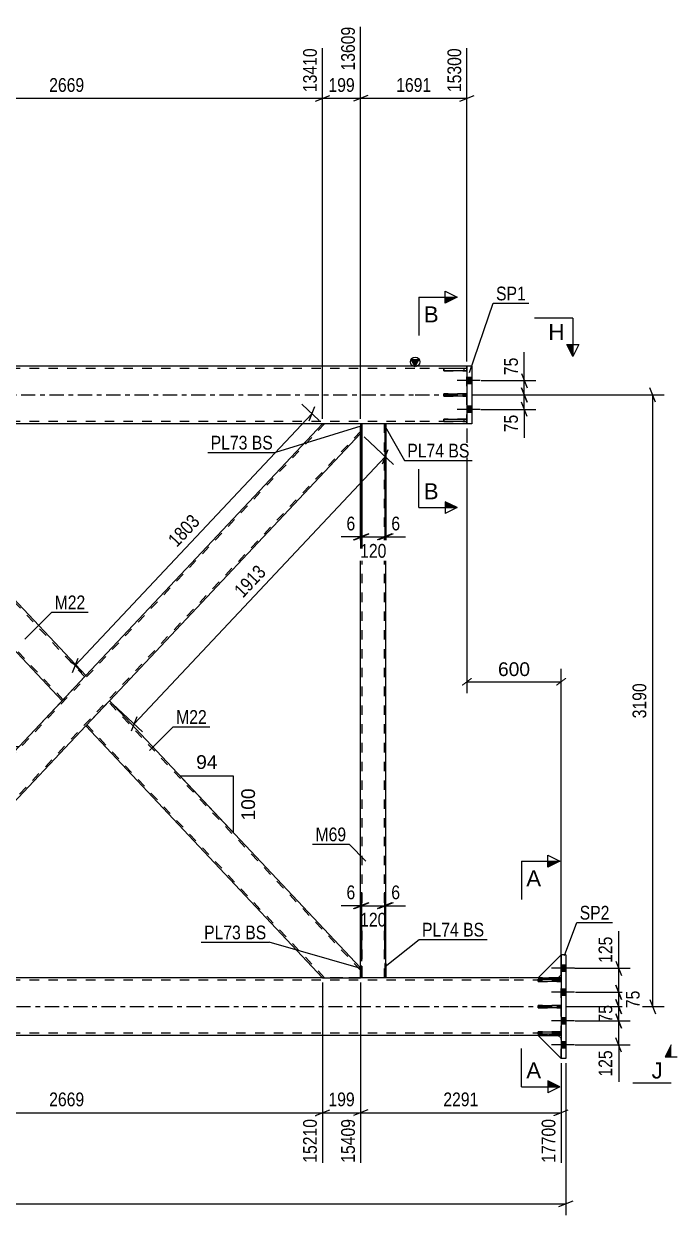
# Model space of a CAD drawing. Header units: millimetres. Extents: x -141 to 1048, y -561 to 280.
# Drawn here: x 474.1 to 609, y -171.1 to 77.4 of the extents above; entities that cross this region are included whole.
import ezdxf

# ---------------------------------------------------------------- set-up
doc = ezdxf.new("R2010")
doc.units = ezdxf.units.MM
doc.linetypes.add('DXK_LINE_DOT2', pattern=[3.9198, 1.9599, -1.9599])
doc.linetypes.add('DXK_LINE_DOT3', pattern=[5.9187, 2.979, -0.9799, 0.9799, -0.9799])
doc.styles.add('Arial', font='ARIAL.TTF', dxfattribs={"height": 0.2})
doc.styles.add('Arial Narrow', font='ARIALN.TTF', dxfattribs={"height": 0.2})

# ---------------------------------------------------------------- blocks, each defined once
blk = doc.blocks.new('Part-389626618-6436 - 6323')
at = {"color": 2, "linetype": 'Continuous'}
for p, q in [((567.54, 6), (566.54, 6)), ((566.54, 6), (566.54, -6)), ((567.54, 6), (567.54, -6)), ((567.54, -6), (566.54, -6))]:
    blk.add_line(p, q, dxfattribs=at)
blk = doc.blocks.new('Part-389626618-6484 - 6323')
at = {"color": 7, "linetype": 'DXK_LINE_DOT2'}
for p, q in [((566.54, 0.24), (561.74, 0.24)), ((561.74, 0.24), (561.74, -0.24)), ((565.94, -0.24), (565.94, 0.24)), ((566.54, -0.24), (566.54, 0.24)), ((561.74, -0.24), (566.54, -0.24))]:
    blk.add_line(p, q, dxfattribs=at)
blk = doc.blocks.new('Part-389626618-6364 - 6323')
at = {"color": 2, "linetype": 'Continuous'}
for p, q in [((437.56, -6), (429.64, -6)), ((487, -58.55), (437.58, -6)), ((482.06, -63.8), (429.64, -8.06)), ((486.73, -58.83), (482.06, -63.8)), ((487, -58.55), (486.73, -58.83))]:
    blk.add_line(p, q, dxfattribs=at)
at = {"color": 7, "linetype": 'DXK_LINE_DOT2'}
for p, q in [((429.64, -8.06), (429.64, -6)), ((486.78, -58.78), (437.15, -6)), ((437.58, -6), (437.56, -6)), ((437.58, -6), (437.56, -6)), ((482.28, -63.57), (429.64, -7.59)), ((486.97, -58.58), (486.73, -58.83))]:
    blk.add_line(p, q, dxfattribs=at)
blk = doc.blocks.new('Part-389626618-6486 - 6323')
at = {"color": 7, "linetype": 'DXK_LINE_DOT2'}
for p, q in [((566.54, -5.02), (561.74, -5.02)), ((561.74, -5.02), (561.74, -5.5)), ((561.74, -5.5), (566.54, -5.5)), ((565.94, -5.5), (565.94, -5.02)), ((566.54, -5.5), (566.54, -5.02))]:
    blk.add_line(p, q, dxfattribs=at)
blk = doc.blocks.new('Part-389626618-6369 - 6323')
at = {"color": 7, "linetype": 'DXK_LINE_DOT2'}
for p, q in [((536.85, -6), (429.64, -120.01)), ((536.42, -6), (536.44, -6)), ((536.44, -6), (536.42, -6)), ((544.36, -6), (544.36, -8.06)), ((544.36, -7.59), (437.15, -121.6)), ((487, -58.55), (482.06, -63.8)), ((491.94, -63.8), (487, -69.05)), ((429.64, -121.6), (429.64, -119.54)), ((433.5, -121.6), (429.64, -121.6)), ((437.58, -121.6), (437.56, -121.6)), ((437.58, -121.6), (437.56, -121.6))]:
    blk.add_line(p, q, dxfattribs=at)
at = {"color": 2, "linetype": 'Continuous'}
for p, q in [((536.42, -6), (487, -58.55)), ((544.36, -6), (536.44, -6)), ((544.36, -8.06), (491.94, -63.8)), ((482.06, -63.8), (429.64, -119.54)), ((487, -69.05), (437.58, -121.6)), ((436.71, -121.6), (433.5, -121.6)), ((437.56, -121.6), (436.71, -121.6))]:
    blk.add_line(p, q, dxfattribs=at)
blk = doc.blocks.new('Part-389626618-6426 - 6323')
at = {"color": 2, "linetype": 'Continuous'}
for p, q in [((487, -69.05), (491.94, -63.8)), ((491.94, -63.8), (544.36, -119.54)), ((536.42, -121.6), (487, -69.05)), ((536.44, -121.6), (544.36, -121.6))]:
    blk.add_line(p, q, dxfattribs=at)
at = {"color": 7, "linetype": 'DXK_LINE_DOT2'}
for p, q in [((544.36, -120.01), (491.72, -64.03)), ((536.85, -121.6), (487.22, -68.82)), ((536.42, -121.6), (536.44, -121.6)), ((536.44, -121.6), (536.42, -121.6)), ((544.36, -121.6), (544.36, -119.54))]:
    blk.add_line(p, q, dxfattribs=at)
blk = doc.blocks.new('Part-389626618-6384 - 6323')
at = {"color": 7, "linetype": 'DXK_LINE_DOT2'}
for p, q in [((549.64, -6), (544.36, -6)), ((544.36, -8.46), (544.36, -6)), ((544.68, -121.6), (544.68, -6)), ((549.32, -121.6), (549.32, -6)), ((549.64, -8.98), (549.64, -6)), ((544.36, -121.6), (544.36, -119.14)), ((549.64, -121.6), (549.64, -118.62)), ((549.64, -121.6), (544.36, -121.6))]:
    blk.add_line(p, q, dxfattribs=at)
at = {"color": 2, "linetype": 'Continuous'}
for p, q in [((544.36, -119.14), (544.36, -8.46)), ((549.64, -118.62), (549.64, -8.98))]:
    blk.add_line(p, q, dxfattribs=at)
blk = doc.blocks.new('Part-389626618-6481 - 6323')
at = {"color": 2, "linetype": 'Continuous'}
for p, q in [((561.74, 0.24), (566.54, 0.24)), ((561.74, -0.24), (561.74, 0.24)), ((566.54, 0.24), (566.54, -0.24)), ((566.54, -0.24), (561.74, -0.24))]:
    blk.add_line(p, q, dxfattribs=at)
at = {"color": 7, "linetype": 'DXK_LINE_DOT2'}
blk.add_line((565.94, -0.24), (565.94, 0.24), dxfattribs=at)
blk = doc.blocks.new('Part-389626618-6431 - 6323')
at = {"color": 2, "linetype": 'Continuous'}
for p, q in [((587.2, -116.8), (586.2, -116.8)), ((586.2, -116.8), (586.2, -138.4)), ((587.2, -116.8), (587.2, -138.4)), ((587.2, -138.4), (586.2, -138.4))]:
    blk.add_line(p, q, dxfattribs=at)
blk = doc.blocks.new('Part-389626618-6482 - 6323')
at = {"color": 2, "linetype": 'Continuous'}
for p, q in [((566.54, 5.5), (561.74, 5.5)), ((561.74, 5.02), (561.74, 5.5)), ((566.54, 5.02), (561.74, 5.02)), ((566.54, 5.5), (566.54, 5.02))]:
    blk.add_line(p, q, dxfattribs=at)
at = {"color": 7, "linetype": 'DXK_LINE_DOT2'}
blk.add_line((565.94, 5.02), (565.94, 5.5), dxfattribs=at)
blk = doc.blocks.new('Part-389626618-6483 - 6323')
at = {"color": 2, "linetype": 'Continuous'}
for p, q in [((561.74, -5.02), (566.54, -5.02)), ((561.74, -5.5), (561.74, -5.02)), ((566.54, -5.5), (561.74, -5.5)), ((566.54, -5.02), (566.54, -5.5))]:
    blk.add_line(p, q, dxfattribs=at)
at = {"color": 7, "linetype": 'DXK_LINE_DOT2'}
blk.add_line((565.94, -5.5), (565.94, -5.02), dxfattribs=at)
blk = doc.blocks.new('Part-389626618-6485 - 6323')
at = {"color": 7, "linetype": 'DXK_LINE_DOT2'}
for p, q in [((566.54, 5.5), (561.74, 5.5)), ((561.74, 5.5), (561.74, 5.02)), ((561.74, 5.02), (566.54, 5.02)), ((565.94, 5.02), (565.94, 5.5)), ((566.54, 5.02), (566.54, 5.5))]:
    blk.add_line(p, q, dxfattribs=at)
blk = doc.blocks.new('Part-389626618-6500 - 6323')
at = {"color": 7, "linetype": 'DXK_LINE_DOT2'}
for p, q in [((555.64, -121.6), (-59.5, -121.6)), ((544.6, -121.6), (536.44, -121.6)), ((549.64, -121.6), (549.4, -121.6)), ((575.3, -121.6), (555.74, -121.6)), ((586.2, -121.6), (575.4, -121.6)), ((585.6, -121.6), (581.4, -121.6)), ((586.2, -133.6), (586.2, -121.6)), ((555.64, -122.08), (-72, -122.08)), ((575.3, -122.08), (555.74, -122.08)), ((586.2, -122.08), (575.4, -122.08)), ((555.64, -133.12), (-72, -133.12)), ((575.3, -133.12), (555.74, -133.12)), ((586.2, -133.12), (575.4, -133.12)), ((585.6, -133.6), (581.4, -133.6))]:
    blk.add_line(p, q, dxfattribs=at)
at = {"color": 2, "linetype": 'Continuous'}
for p, q in [((536.44, -121.6), (437.56, -121.6)), ((549.4, -121.6), (544.6, -121.6)), ((555.64, -121.6), (549.64, -121.6)), ((575.3, -121.6), (555.74, -121.6)), ((581.4, -121.6), (575.4, -121.6)), ((586.2, -121.6), (585.6, -121.6)), ((555.64, -133.6), (-67.2, -133.6)), ((575.3, -133.6), (555.74, -133.6)), ((581.4, -133.6), (575.4, -133.6)), ((586.2, -133.6), (585.6, -133.6))]:
    blk.add_line(p, q, dxfattribs=at)
at = {"color": 7, "linetype": 'DXK_LINE_DOT3'}
for p, q in [((-72, -127.6), (555.64, -127.6)), ((555.74, -127.6), (575.3, -127.6)), ((575.4, -127.6), (586.2, -127.6))]:
    blk.add_line(p, q, dxfattribs=at)
blk = doc.blocks.new('Part-389626618-6505 - 6323')
at = {"linetype": 'Continuous'}
blk.add_hatch(color=2, dxfattribs=at).paths.add_polyline_path([(555.74, 6), (554.94, 7.4), (556.54, 7.4)])
at = {"color": 7, "linetype": 'DXK_LINE_DOT2'}
for p, q in [((555.64, 5.52), (0, 5.52)), ((566.54, 5.52), (555.74, 5.52)), ((566.54, -6), (566.54, 6)), ((555.64, -5.52), (0, -5.52)), ((544.6, -6), (536.44, -6)), ((549.64, -6), (549.4, -6)), ((566.54, -5.52), (555.74, -5.52))]:
    blk.add_line(p, q, dxfattribs=at)
at = {"color": 2, "linetype": 'Continuous'}
for p, q in [((555.64, 6), (463.53, 6)), ((555.74, 6), (554.94, 7.4)), ((554.94, 7.4), (556.54, 7.4)), ((556.54, 7.4), (555.74, 6)), ((566.54, 6), (555.74, 6)), ((536.44, -6), (437.56, -6)), ((549.4, -6), (544.6, -6)), ((555.64, -6), (549.64, -6)), ((566.54, -6), (555.74, -6))]:
    blk.add_line(p, q, dxfattribs=at)
at = {"color": 7, "linetype": 'DXK_LINE_DOT3'}
for p, q in [((0, 0), (555.64, 0)), ((555.74, 0), (566.54, 0))]:
    blk.add_line(p, q, dxfattribs=at)
at = {"color": 2, "linetype": 'Continuous'}
blk.add_circle((555.74, 6.9), 1, dxfattribs=at)
blk = doc.blocks.new('Part-389626618-6663 - 6323')
at = {"color": 7, "linetype": 'DXK_LINE_DOT2'}
for p, q in [((581.4, -133.6), (585.6, -133.6)), ((586.2, -138.4), (581.4, -133.6)), ((585.6, -133.6), (586.2, -134.2)), ((586.2, -134.2), (586.2, -138.4))]:
    blk.add_line(p, q, dxfattribs=at)
blk = doc.blocks.new('Bolt-389626618-6558 - 6323')
at = {"linetype": 'Continuous'}
for points in [[(586.2, -118.94), (586.2, -120.26), (587.2, -120.26), (587.2, -118.94)], [(586.2, -118.94), (586.2, -120.26), (587.2, -120.26), (587.2, -118.94)], [(586.2, -118.94), (586.2, -120.26), (587.2, -120.26), (587.2, -118.94)], [(586.2, -123.94), (586.2, -125.26), (587.2, -125.26), (587.2, -123.94)], [(586.2, -123.94), (586.2, -125.26), (587.2, -125.26), (587.2, -123.94)], [(586.2, -129.94), (586.2, -131.26), (587.2, -131.26), (587.2, -129.94)], [(586.2, -129.94), (586.2, -131.26), (587.2, -131.26), (587.2, -129.94)], [(586.2, -134.94), (586.2, -136.26), (587.2, -136.26), (587.2, -134.94)], [(586.2, -134.94), (586.2, -136.26), (587.2, -136.26), (587.2, -134.94)], [(586.2, -134.94), (586.2, -136.26), (587.2, -136.26), (587.2, -134.94)]]:
    blk.add_hatch(color=1, dxfattribs=at).paths.add_polyline_path(points)
at = {"color": 1, "linetype": 'Continuous'}
for p, q in [((587.2, -118.94), (586.2, -118.94)), ((587.2, -118.94), (586.2, -118.94)), ((587.2, -118.94), (586.2, -118.94)), ((588.96, -119.6), (584.2, -119.6)), ((588.96, -119.6), (584.2, -119.6)), ((588.96, -119.6), (584.2, -119.6)), ((587.2, -120.26), (586.2, -120.26)), ((587.2, -120.26), (586.2, -120.26)), ((587.2, -120.26), (586.2, -120.26)), ((587.2, -123.94), (586.2, -123.94)), ((587.2, -123.94), (586.2, -123.94)), ((588.96, -124.6), (584.2, -124.6)), ((588.96, -124.6), (584.2, -124.6)), ((587.2, -125.26), (586.2, -125.26)), ((587.2, -125.26), (586.2, -125.26)), ((588.96, -130.6), (584.2, -130.6)), ((588.96, -130.6), (584.2, -130.6)), ((587.2, -129.94), (586.2, -129.94)), ((587.2, -129.94), (586.2, -129.94)), ((587.2, -131.26), (586.2, -131.26)), ((587.2, -131.26), (586.2, -131.26)), ((588.96, -135.6), (584.2, -135.6)), ((588.96, -135.6), (584.2, -135.6)), ((588.96, -135.6), (584.2, -135.6)), ((587.2, -134.94), (586.2, -134.94)), ((587.2, -134.94), (586.2, -134.94)), ((587.2, -134.94), (586.2, -134.94)), ((587.2, -136.26), (586.2, -136.26)), ((587.2, -136.26), (586.2, -136.26)), ((587.2, -136.26), (586.2, -136.26))]:
    blk.add_line(p, q, dxfattribs=at)
blk = doc.blocks.new('Bolt-389626618-6559 - 6323')
at = {"linetype": 'Continuous'}
for points in [[(566.54, 3.66), (566.54, 2.34), (567.54, 2.34), (567.54, 3.66)], [(566.54, 3.66), (566.54, 2.34), (567.54, 2.34), (567.54, 3.66)], [(566.54, -2.34), (566.54, -3.66), (567.54, -3.66), (567.54, -2.34)], [(566.54, -2.34), (566.54, -3.66), (567.54, -3.66), (567.54, -2.34)]]:
    blk.add_hatch(color=1, dxfattribs=at).paths.add_polyline_path(points)
at = {"color": 1, "linetype": 'Continuous'}
for p, q in [((569.3, 3), (564.54, 3)), ((569.3, 3), (564.54, 3)), ((567.54, 3.66), (566.54, 3.66)), ((567.54, 3.66), (566.54, 3.66)), ((567.54, 2.34), (566.54, 2.34)), ((567.54, 2.34), (566.54, 2.34)), ((567.54, -2.34), (566.54, -2.34)), ((567.54, -2.34), (566.54, -2.34)), ((569.3, -3), (564.54, -3)), ((569.3, -3), (564.54, -3)), ((567.54, -3.66), (566.54, -3.66)), ((567.54, -3.66), (566.54, -3.66))]:
    blk.add_line(p, q, dxfattribs=at)
blk = doc.blocks.new('Part-389626618-6587 - 6323')
at = {"color": 2, "linetype": 'Continuous'}
for p, q in [((544.6, -6), (544.36, -6)), ((544.36, -6), (544.36, -8.46)), ((544.6, -8.46), (544.6, -6)), ((544.36, -8.46), (544.6, -8.46))]:
    blk.add_line(p, q, dxfattribs=at)
blk = doc.blocks.new('Part-389626618-6592 - 6323')
at = {"color": 7, "linetype": 'DXK_LINE_DOT2'}
for p, q in [((544.36, -6), (544.6, -6)), ((544.36, -6), (544.36, -8.46)), ((544.6, -6), (544.6, -8.46)), ((544.36, -8.46), (544.6, -8.46))]:
    blk.add_line(p, q, dxfattribs=at)
blk = doc.blocks.new('Part-389626618-6597 - 6323')
at = {"color": 2, "linetype": 'Continuous'}
for p, q in [((549.64, -6), (549.4, -6)), ((549.4, -6), (549.4, -8.98)), ((549.64, -8.98), (549.64, -6)), ((549.4, -8.98), (549.64, -8.98))]:
    blk.add_line(p, q, dxfattribs=at)
blk = doc.blocks.new('Part-389626618-6602 - 6323')
at = {"color": 7, "linetype": 'DXK_LINE_DOT2'}
for p, q in [((549.4, -6), (549.64, -6)), ((549.4, -6), (549.4, -8.98)), ((549.64, -6), (549.64, -8.98)), ((549.4, -8.98), (549.64, -8.98))]:
    blk.add_line(p, q, dxfattribs=at)
blk = doc.blocks.new('Part-389626618-6617 - 6323')
at = {"color": 2, "linetype": 'Continuous'}
for p, q in [((544.6, -119.14), (544.36, -119.14)), ((544.36, -119.14), (544.36, -121.6)), ((544.6, -119.14), (544.6, -121.6)), ((544.6, -121.6), (544.36, -121.6))]:
    blk.add_line(p, q, dxfattribs=at)
blk = doc.blocks.new('Part-389626618-6622 - 6323')
at = {"color": 7, "linetype": 'DXK_LINE_DOT2'}
for p, q in [((544.36, -121.6), (544.36, -119.14)), ((544.6, -119.14), (544.36, -119.14)), ((544.6, -121.6), (544.6, -119.14)), ((544.6, -121.6), (544.36, -121.6))]:
    blk.add_line(p, q, dxfattribs=at)
blk = doc.blocks.new('Part-389626618-6627 - 6323')
at = {"color": 2, "linetype": 'Continuous'}
for p, q in [((549.64, -118.62), (549.4, -118.62)), ((549.4, -118.62), (549.4, -121.6)), ((549.64, -118.62), (549.64, -121.6)), ((549.64, -121.6), (549.4, -121.6))]:
    blk.add_line(p, q, dxfattribs=at)
blk = doc.blocks.new('Part-389626618-6632 - 6323')
at = {"color": 7, "linetype": 'DXK_LINE_DOT2'}
for p, q in [((549.4, -121.6), (549.4, -118.62)), ((549.64, -118.62), (549.4, -118.62)), ((549.64, -121.6), (549.64, -118.62)), ((549.64, -121.6), (549.4, -121.6))]:
    blk.add_line(p, q, dxfattribs=at)
blk = doc.blocks.new('Part-389626618-6645 - 6323')
at = {"color": 2, "linetype": 'Continuous'}
for p, q in [((581.4, -127.36), (586.2, -127.36)), ((581.4, -127.84), (581.4, -127.36)), ((586.2, -127.84), (581.4, -127.84)), ((586.2, -127.36), (586.2, -127.84))]:
    blk.add_line(p, q, dxfattribs=at)
at = {"color": 7, "linetype": 'DXK_LINE_DOT2'}
blk.add_line((585.6, -127.84), (585.6, -127.36), dxfattribs=at)
blk = doc.blocks.new('Part-389626618-6648 - 6323')
at = {"color": 2, "linetype": 'Continuous'}
for p, q in [((581.4, -132.86), (586.2, -132.86)), ((581.4, -133.34), (581.4, -132.86)), ((586.2, -133.34), (581.4, -133.34)), ((586.2, -132.86), (586.2, -133.34))]:
    blk.add_line(p, q, dxfattribs=at)
at = {"color": 7, "linetype": 'DXK_LINE_DOT2'}
blk.add_line((585.6, -133.34), (585.6, -132.86), dxfattribs=at)
blk = doc.blocks.new('Part-389626618-6651 - 6323')
at = {"color": 2, "linetype": 'Continuous'}
for p, q in [((581.4, -121.86), (586.2, -121.86)), ((581.4, -122.34), (581.4, -121.86)), ((586.2, -122.34), (581.4, -122.34)), ((586.2, -121.86), (586.2, -122.34))]:
    blk.add_line(p, q, dxfattribs=at)
at = {"color": 7, "linetype": 'DXK_LINE_DOT2'}
blk.add_line((585.6, -122.34), (585.6, -121.86), dxfattribs=at)
blk = doc.blocks.new('Part-389626618-6654 - 6323')
at = {"color": 7, "linetype": 'DXK_LINE_DOT2'}
for p, q in [((586.2, -127.36), (581.4, -127.36)), ((581.4, -127.36), (581.4, -127.84)), ((581.4, -127.84), (586.2, -127.84)), ((585.6, -127.84), (585.6, -127.36)), ((586.2, -127.84), (586.2, -127.36))]:
    blk.add_line(p, q, dxfattribs=at)
blk = doc.blocks.new('Part-389626618-6657 - 6323')
at = {"color": 7, "linetype": 'DXK_LINE_DOT2'}
for p, q in [((586.2, -132.86), (581.4, -132.86)), ((581.4, -132.86), (581.4, -133.34)), ((581.4, -133.34), (586.2, -133.34)), ((585.6, -133.34), (585.6, -132.86)), ((586.2, -133.34), (586.2, -132.86))]:
    blk.add_line(p, q, dxfattribs=at)
blk = doc.blocks.new('Part-389626618-6660 - 6323')
at = {"color": 7, "linetype": 'DXK_LINE_DOT2'}
for p, q in [((586.2, -121.86), (581.4, -121.86)), ((581.4, -121.86), (581.4, -122.34)), ((581.4, -122.34), (586.2, -122.34)), ((585.6, -122.34), (585.6, -121.86)), ((586.2, -122.34), (586.2, -121.86))]:
    blk.add_line(p, q, dxfattribs=at)
blk = doc.blocks.new('Part-389626618-6666 - 6323')
at = {"color": 2, "linetype": 'Continuous'}
for p, q in [((581.4, -133.6), (585.6, -133.6)), ((586.2, -138.4), (581.4, -133.6)), ((585.6, -133.6), (586.2, -134.2))]:
    blk.add_line(p, q, dxfattribs=at)
at = {"color": 7, "linetype": 'DXK_LINE_DOT2'}
blk.add_line((586.2, -138.4), (586.2, -134.2), dxfattribs=at)
blk = doc.blocks.new('Part-389626618-6669 - 6323')
at = {"color": 7, "linetype": 'DXK_LINE_DOT2'}
for p, q in [((586.2, -116.8), (581.4, -121.6)), ((586.2, -121), (586.2, -116.8)), ((581.4, -121.6), (585.6, -121.6)), ((585.6, -121.6), (586.2, -121))]:
    blk.add_line(p, q, dxfattribs=at)
blk = doc.blocks.new('Part-389626618-6672 - 6323')
at = {"color": 2, "linetype": 'Continuous'}
for p, q in [((586.2, -116.8), (581.4, -121.6)), ((581.4, -121.6), (585.6, -121.6)), ((585.6, -121.6), (586.2, -121))]:
    blk.add_line(p, q, dxfattribs=at)
at = {"color": 7, "linetype": 'DXK_LINE_DOT2'}
blk.add_line((586.2, -121), (586.2, -116.8), dxfattribs=at)
blk = doc.blocks.new('StraightDimension-389626618-25736 - 6323')
at = {"color": 7, "linetype": 'Continuous'}
for p, q in [((429.64, -122.6), (429.64, -164.68)), ((536.42, -122.6), (536.42, -160.18)), ((431.14, -149.14), (428.14, -150.34)), ((429.64, -149.74), (536.42, -149.74)), ((534.92, -150.34), (537.92, -149.14))]:
    blk.add_line(p, q, dxfattribs=at)
at = {"color": 0}
blk.add_wipeout([(487.28, -148.99), (487.28, -144.79), (478.77, -144.79), (478.77, -148.99)], dxfattribs=at)
at = {"color": 0, "linetype": 'Continuous'}
blk.add_wipeout([(535.82, -150.44), (531.62, -150.44), (531.62, -160.78), (535.82, -160.78)], dxfattribs=at)
at = {"color": 3, "style": 'Arial Narrow'}
blk.add_text('2669', height=2.863, dxfattribs=at).set_placement((479.37, -148.39))
at = {"color": 3, "linetype": 'Continuous', "style": 'Arial Narrow'}
blk.add_text('15210', height=2.863, rotation=90.0002, dxfattribs=at).set_placement((535.22, -160.18))
blk = doc.blocks.new('AngleDimension-389626618-24344 - 6323')
at = {"color": 7, "linetype": 'Continuous'}
for p, q in [((510.59, -79.52), (506.72, -79.52)), ((517.82, -79.52), (506.72, -79.52)), ((517.82, -91.32), (506.72, -79.52)), ((517.82, -91.32), (517.82, -79.52))]:
    blk.add_line(p, q, dxfattribs=at)
at = {"color": 0}
for points in [[(515.09, -78.62), (515.09, -74.42), (509.44, -74.42), (509.44, -78.62)], [(522.92, -81.48), (518.72, -81.48), (518.72, -89.36), (522.92, -89.36)]]:
    blk.add_wipeout(points, dxfattribs=at)
at = {"color": 3, "style": 'Arial'}
blk.add_text('94', height=2.865, dxfattribs=at).set_placement((510.04, -78.02))
blk.add_text('100', height=2.865, rotation=90.0002, dxfattribs=at).set_placement((522.32, -88.76))
blk = doc.blocks.new('StraightDimension-389626618-53212 - 6323')
at = {"color": 7, "linetype": 'Continuous'}
for p, q in [((597.63, -126.1), (598.83, -129.1)), ((587.2, -127.6), (600.63, -127.6)), ((598.83, -132.1), (597.63, -129.1)), ((598.23, -130.6), (598.23, -127.6)), ((589.15, -130.6), (600.63, -130.6))]:
    blk.add_line(p, q, dxfattribs=at)
at = {"color": 0}
blk.add_wipeout([(597.48, -126.67), (593.28, -126.67), (593.28, -131.53), (597.48, -131.53)], dxfattribs=at)
at = {"color": 3, "style": 'Arial Narrow'}
blk.add_text('75', height=2.863, rotation=90.0002, dxfattribs=at).set_placement((596.88, -130.93))
blk = doc.blocks.new('StraightDimension-389626618-53210 - 6323')
at = {"color": 7, "linetype": 'Continuous'}
for p, q in [((597.63, -118.1), (598.83, -121.1)), ((589.08, -119.6), (600.63, -119.6)), ((598.23, -124.6), (598.23, -119.6)), ((598.83, -126.1), (597.63, -123.1)), ((589.23, -124.6), (600.63, -124.6))]:
    blk.add_line(p, q, dxfattribs=at)
at = {"color": 0}
blk.add_wipeout([(597.48, -112.39), (593.28, -112.39), (593.28, -119.08), (597.48, -119.08)], dxfattribs=at)
at = {"color": 7, "linetype": 'Continuous'}
blk.add_line((598.23, -119.6), (598.23, -111.87), dxfattribs=at)
blk.add_line((598.23, -119.6), (598.23, -111.87), dxfattribs=at)
at = {"color": 3, "style": 'Arial Narrow'}
blk.add_text('125', height=2.863, rotation=90.0002, dxfattribs=at).set_placement((596.88, -118.48))
blk = doc.blocks.new('StraightDimension-389626618-54800 - 6323')
at = {"color": 7, "linetype": 'Continuous'}
for p, q in [((544.6, -118.14), (544.6, -104.15)), ((549.4, -117.62), (549.4, -104.15)), ((543.1, -107.15), (546.1, -105.95)), ((544.6, -106.55), (549.4, -106.55)), ((550.9, -105.95), (547.9, -107.15))]:
    blk.add_line(p, q, dxfattribs=at)
at = {"color": 0}
blk.add_wipeout([(550.34, -111.5), (550.34, -107.3), (543.66, -107.3), (543.66, -111.5)], dxfattribs=at)
at = {"color": 3, "style": 'Arial Narrow'}
blk.add_text('120', height=2.863, dxfattribs=at).set_placement((544.26, -110.9))
blk = doc.blocks.new('StraightDimension-389626618-7455 - 6323')
at = {"color": 7, "linetype": 'Continuous'}
for p, q in [((605.92, -1.5), (604.72, 1.5)), ((568.54, 0), (607.72, 0)), ((605.32, -127.6), (605.32, 0)), ((604.72, -126.1), (605.92, -129.1)), ((588.2, -127.6), (607.72, -127.6))]:
    blk.add_line(p, q, dxfattribs=at)
at = {"color": 0}
blk.add_wipeout([(604.57, -59.54), (600.37, -59.54), (600.37, -68.06), (604.57, -68.06)], dxfattribs=at)
at = {"color": 3, "style": 'Arial Narrow'}
blk.add_text('3190', height=2.863, rotation=90.0002, dxfattribs=at).set_placement((603.97, -67.46))
blk = doc.blocks.new('StraightDimension-389626618-6883 - 6323')
at = {"color": 7, "linetype": 'Continuous'}
for p, q in [((429.64, -5), (429.64, 72.33)), ((536.42, -5), (536.42, 72.33)), ((431.14, 62.49), (428.14, 61.29)), ((534.92, 61.29), (537.92, 62.49)), ((429.64, 61.89), (536.42, 61.89))]:
    blk.add_line(p, q, dxfattribs=at)
at = {"color": 0, "linetype": 'Continuous'}
blk.add_wipeout([(535.82, 72.93), (531.62, 72.93), (531.62, 62.59), (535.82, 62.59)], dxfattribs=at)
at = {"color": 0}
blk.add_wipeout([(487.28, 62.64), (487.28, 66.84), (478.77, 66.84), (478.77, 62.64)], dxfattribs=at)
at = {"color": 3, "linetype": 'Continuous', "style": 'Arial Narrow'}
blk.add_text('13410', height=2.863, rotation=90.0002, dxfattribs=at).set_placement((535.22, 63.19))
at = {"color": 3, "style": 'Arial Narrow'}
blk.add_text('2669', height=2.863, dxfattribs=at).set_placement((479.37, 63.24))
blk = doc.blocks.new('StraightDimension-389626618-6893 - 6323')
at = {"color": 7, "linetype": 'Continuous'}
for p, q in [((544.36, -5), (544.36, 76.83)), ((536.42, -5), (536.42, 72.33)), ((534.92, 61.29), (537.92, 62.49)), ((545.86, 62.49), (542.86, 61.29)), ((536.42, 61.89), (544.36, 61.89))]:
    blk.add_line(p, q, dxfattribs=at)
at = {"color": 0}
blk.add_wipeout([(543.73, 62.64), (543.73, 66.84), (537.05, 66.84), (537.05, 62.64)], dxfattribs=at)
at = {"color": 0, "linetype": 'Continuous'}
blk.add_wipeout([(543.76, 77.43), (539.56, 77.43), (539.56, 67.09), (543.76, 67.09)], dxfattribs=at)
at = {"color": 3, "linetype": 'Continuous', "style": 'Arial Narrow'}
blk.add_text('13609', height=2.863, rotation=90.0002, dxfattribs=at).set_placement((543.16, 67.69))
at = {"color": 3, "style": 'Arial Narrow'}
blk.add_text('199', height=2.863, dxfattribs=at).set_placement((537.65, 63.24))
blk = doc.blocks.new('StraightDimension-389626618-6910 - 6323')
at = {"color": 7, "linetype": 'Continuous'}
for p, q in [((544.36, -5), (544.36, 76.83)), ((566.54, 7), (566.54, 72.33)), ((545.86, 62.49), (542.86, 61.29)), ((565.04, 61.29), (568.04, 62.49)), ((544.36, 61.89), (566.54, 61.89))]:
    blk.add_line(p, q, dxfattribs=at)
at = {"color": 0, "linetype": 'Continuous'}
blk.add_wipeout([(565.94, 72.93), (561.74, 72.93), (561.74, 62.59), (565.94, 62.59)], dxfattribs=at)
at = {"color": 0}
blk.add_wipeout([(559.71, 62.64), (559.71, 66.84), (551.19, 66.84), (551.19, 62.64)], dxfattribs=at)
at = {"color": 3, "linetype": 'Continuous', "style": 'Arial Narrow'}
blk.add_text('15300', height=2.863, rotation=90.0002, dxfattribs=at).set_placement((565.34, 63.19))
at = {"color": 3, "style": 'Arial Narrow'}
blk.add_text('1691', height=2.863, dxfattribs=at).set_placement((551.79, 63.24))
blk = doc.blocks.new('AngleDimension-389626618-7462 - 6323')
at = {"color": 7, "linetype": 'Continuous'}
for p, q in [((483.87, -61.87), (473.11, -73.32)), ((462.01, -73.32), (473.11, -73.32)), ((462.01, -85.12), (473.11, -73.32)), ((462.01, -85.12), (462.01, -73.32))]:
    blk.add_line(p, q, dxfattribs=at)
at = {"color": 0}
for points in [[(470.38, -72.42), (470.38, -68.22), (464.74, -68.22), (464.74, -72.42)], [(461.11, -75.28), (456.91, -75.28), (456.91, -83.15), (461.11, -83.15)]]:
    blk.add_wipeout(points, dxfattribs=at)
at = {"color": 3, "style": 'Arial'}
blk.add_text('94', height=2.865, dxfattribs=at).set_placement((465.34, -71.82))
blk.add_text('100', height=2.865, rotation=90.0002, dxfattribs=at).set_placement((460.51, -82.55))
blk = doc.blocks.new('StraightDimension-389626618-25735 - 6323')
at = {"color": 7, "linetype": 'Continuous'}
for p, q in [((536.42, -122.6), (536.42, -160.18)), ((544.36, -122.6), (544.36, -160.18)), ((534.92, -150.34), (537.92, -149.14)), ((536.42, -149.74), (544.36, -149.74)), ((545.86, -149.14), (542.86, -150.34))]:
    blk.add_line(p, q, dxfattribs=at)
at = {"color": 0}
blk.add_wipeout([(543.73, -148.99), (543.73, -144.79), (537.05, -144.79), (537.05, -148.99)], dxfattribs=at)
at = {"color": 0, "linetype": 'Continuous'}
blk.add_wipeout([(543.76, -150.44), (539.56, -150.44), (539.56, -160.78), (543.76, -160.78)], dxfattribs=at)
at = {"color": 3, "style": 'Arial Narrow'}
blk.add_text('199', height=2.863, dxfattribs=at).set_placement((537.65, -148.39))
at = {"color": 3, "linetype": 'Continuous', "style": 'Arial Narrow'}
blk.add_text('15409', height=2.863, rotation=90.0002, dxfattribs=at).set_placement((543.16, -160.18))
blk = doc.blocks.new('StraightDimension-389626618-7673 - 6323')
at = {"color": 7, "linetype": 'Continuous'}
for p, q in [((545.09, -8.75), (551.24, -14.53)), ((548.9, -14.39), (550.08, -11.38)), ((497.07, -68.62), (549.49, -12.89)), ((492.67, -64.49), (498.82, -70.27)), ((497.66, -67.12), (496.48, -70.13))]:
    blk.add_line(p, q, dxfattribs=at)
at = {"color": 0}
blk.add_wipeout([(525.65, -37.14), (522.59, -34.26), (516.76, -40.46), (519.82, -43.34)], dxfattribs=at)
at = {"color": 3, "style": 'Arial Narrow'}
blk.add_text('1913', height=2.863, rotation=46.7591, dxfattribs=at).set_placement((519.79, -42.49))
blk = doc.blocks.new('StraightDimension-389626618-7688 - 6323')
at = {"color": 7, "linetype": 'Continuous'}
for p, q in [((535.69, -5.31), (532.11, -1.95)), ((533.6, -5.41), (534.78, -2.4)), ((484.77, -56.45), (534.19, -3.91)), ((486.27, -57.86), (482.7, -54.5)), ((485.36, -54.95), (484.18, -57.95))]:
    blk.add_line(p, q, dxfattribs=at)
at = {"color": 0}
blk.add_wipeout([(511.85, -26.56), (508.79, -23.69), (502.96, -29.89), (506.02, -32.76)], dxfattribs=at)
at = {"color": 3, "style": 'Arial Narrow'}
blk.add_text('1803', height=2.863, rotation=46.7591, dxfattribs=at).set_placement((505.99, -31.92))
blk = doc.blocks.new('StraightDimension-389626618-24491 - 6323')
at = {"linetype": 'Continuous'}
for points in [[(565.64, -60.66), (565.44, -60.51), (567.44, -59.01), (567.64, -59.16)], [(587.1, -59.01), (587.3, -59.16), (585.3, -60.66), (585.1, -60.51)]]:
    blk.add_hatch(color=7, dxfattribs=at).paths.add_polyline_path(points)
at = {"color": 7, "linetype": 'Continuous'}
for p, q in [((566.54, -7), (566.54, -62.24)), ((586.2, -120.6), (586.2, -57.14)), ((566.54, -59.84), (586.2, -59.84))]:
    blk.add_line(p, q, dxfattribs=at)
at = {"color": 0}
blk.add_wipeout([(580.31, -59.24), (580.31, -55.04), (572.43, -55.04), (572.43, -59.24)], dxfattribs=at)
at = {"color": 3, "style": 'Arial'}
blk.add_text('600', height=2.865, dxfattribs=at).set_placement((573.03, -58.64))
blk = doc.blocks.new('StraightDimension-389626618-25734 - 6323')
at = {"color": 7, "linetype": 'Continuous'}
for p, q in [((544.36, -122.6), (544.36, -160.18)), ((586.2, -139.4), (586.2, -160.18)), ((545.86, -149.14), (542.86, -150.34)), ((544.36, -149.74), (586.2, -149.74)), ((584.7, -150.34), (587.7, -149.14))]:
    blk.add_line(p, q, dxfattribs=at)
at = {"color": 0}
blk.add_wipeout([(569.54, -148.99), (569.54, -144.79), (561.02, -144.79), (561.02, -148.99)], dxfattribs=at)
at = {"color": 0, "linetype": 'Continuous'}
blk.add_wipeout([(585.6, -150.44), (581.4, -150.44), (581.4, -160.78), (585.6, -160.78)], dxfattribs=at)
at = {"color": 3, "style": 'Arial Narrow'}
blk.add_text('2291', height=2.863, dxfattribs=at).set_placement((561.62, -148.39))
at = {"color": 3, "linetype": 'Continuous', "style": 'Arial Narrow'}
blk.add_text('17700', height=2.863, rotation=90.0002, dxfattribs=at).set_placement((585, -160.18))
blk = doc.blocks.new('StraightDimension-389626618-44389 - 6323')
at = {"color": 7, "linetype": 'Continuous'}
for p, q in [((587.2, -139.4), (587.2, -171.12)), ((-73, -168.72), (587.2, -168.72)), ((585.7, -169.32), (588.7, -168.12))]:
    blk.add_line(p, q, dxfattribs=at)
blk = doc.blocks.new('StraightDimension-389626618-53108 - 6323')
at = {"color": 7, "linetype": 'Continuous'}
for p, q in [((569.52, 3), (580.92, 3)), ((577.92, 4.5), (579.12, 1.5)), ((578.52, 0), (578.52, 3)), ((579.12, -1.5), (577.92, 1.5)), ((567.54, 0), (580.92, 0))]:
    blk.add_line(p, q, dxfattribs=at)
at = {"color": 0}
blk.add_wipeout([(577.77, 8.38), (573.57, 8.38), (573.57, 3.52), (577.77, 3.52)], dxfattribs=at)
at = {"color": 7, "linetype": 'Continuous'}
blk.add_line((578.52, 3), (578.52, 8.91), dxfattribs=at)
blk.add_line((578.52, 3), (578.52, 8.91), dxfattribs=at)
at = {"color": 3, "style": 'Arial Narrow'}
blk.add_text('75', height=2.863, rotation=90.0002, dxfattribs=at).set_placement((577.17, 4.13))
blk = doc.blocks.new('StraightDimension-389626618-53109 - 6323')
at = {"color": 7, "linetype": 'Continuous'}
for p, q in [((577.92, 1.5), (579.12, -1.5)), ((567.54, 0), (580.92, 0)), ((579.12, -4.5), (577.92, -1.5)), ((578.52, -3), (578.52, 0)), ((569.47, -3), (580.92, -3))]:
    blk.add_line(p, q, dxfattribs=at)
at = {"color": 0}
blk.add_wipeout([(577.77, -3.53), (573.57, -3.53), (573.57, -8.38), (577.77, -8.38)], dxfattribs=at)
at = {"color": 7, "linetype": 'Continuous'}
blk.add_line((578.52, -3), (578.52, -8.91), dxfattribs=at)
blk.add_line((578.52, -3), (578.52, -8.91), dxfattribs=at)
at = {"color": 3, "style": 'Arial Narrow'}
blk.add_text('75', height=2.863, rotation=90.0002, dxfattribs=at).set_placement((577.17, -7.78))
blk = doc.blocks.new('StraightDimension-389626618-53211 - 6323')
at = {"color": 7, "linetype": 'Continuous'}
for p, q in [((597.63, -123.1), (598.83, -126.1)), ((589.23, -124.6), (601.08, -124.6)), ((598.83, -129.1), (597.63, -126.1)), ((598.23, -127.6), (598.23, -124.6)), ((587.2, -127.6), (601.08, -127.6))]:
    blk.add_line(p, q, dxfattribs=at)
at = {"color": 0}
blk.add_wipeout([(603.18, -123.67), (598.98, -123.67), (598.98, -128.53), (603.18, -128.53)], dxfattribs=at)
at = {"color": 3, "style": 'Arial Narrow'}
blk.add_text('75', height=2.863, rotation=90.0002, dxfattribs=at).set_placement((602.58, -127.93))
blk = doc.blocks.new('StraightDimension-389626618-53213 - 6323')
at = {"color": 7, "linetype": 'Continuous'}
for p, q in [((597.63, -129.1), (598.83, -132.1)), ((589.15, -130.6), (600.63, -130.6)), ((598.23, -135.6), (598.23, -130.6)), ((598.83, -137.1), (597.63, -134.1)), ((589.15, -135.6), (600.63, -135.6))]:
    blk.add_line(p, q, dxfattribs=at)
at = {"color": 0}
blk.add_wipeout([(597.48, -136.13), (593.28, -136.13), (593.28, -142.81), (597.48, -142.81)], dxfattribs=at)
at = {"color": 7, "linetype": 'Continuous'}
blk.add_line((598.23, -135.6), (598.23, -143.33), dxfattribs=at)
blk.add_line((598.23, -135.6), (598.23, -143.33), dxfattribs=at)
at = {"color": 3, "style": 'Arial Narrow'}
blk.add_text('125', height=2.863, rotation=90.0002, dxfattribs=at).set_placement((596.88, -142.21))
blk = doc.blocks.new('StraightDimension-389626618-54698 - 6323')
at = {"color": 7, "linetype": 'Continuous'}
for p, q in [((549.4, -7), (549.4, -32)), ((549.64, -7), (549.64, -32)), ((547.9, -30.2), (550.9, -29)), ((551.14, -29), (548.14, -30.2)), ((549.4, -29.6), (549.64, -29.6))]:
    blk.add_line(p, q, dxfattribs=at)
at = {"color": 0}
blk.add_wipeout([(553.19, -28.85), (553.19, -24.65), (550.17, -24.65), (550.17, -28.85)], dxfattribs=at)
at = {"color": 7, "linetype": 'Continuous'}
blk.add_line((549.64, -29.6), (553.72, -29.6), dxfattribs=at)
blk.add_line((549.64, -29.6), (553.72, -29.6), dxfattribs=at)
at = {"color": 3, "style": 'Arial Narrow'}
blk.add_text('6', height=2.86, dxfattribs=at).set_placement((550.77, -28.25))
blk = doc.blocks.new('StraightDimension-389626618-54699 - 6323')
at = {"color": 7, "linetype": 'Continuous'}
for p, q in [((544.6, -7), (544.6, -32.45)), ((549.4, -7), (549.4, -32.45)), ((543.1, -30.2), (546.1, -29)), ((544.6, -29.6), (549.4, -29.6)), ((550.9, -29), (547.9, -30.2))]:
    blk.add_line(p, q, dxfattribs=at)
at = {"color": 0}
blk.add_wipeout([(550.34, -34.55), (550.34, -30.35), (543.66, -30.35), (543.66, -34.55)], dxfattribs=at)
at = {"color": 3, "style": 'Arial Narrow'}
blk.add_text('120', height=2.863, dxfattribs=at).set_placement((544.26, -33.95))
blk = doc.blocks.new('StraightDimension-389626618-54700 - 6323')
at = {"color": 7, "linetype": 'Continuous'}
for p, q in [((544.36, -7), (544.36, -32)), ((544.6, -7), (544.6, -32)), ((542.86, -30.2), (545.86, -29)), ((546.1, -29), (543.1, -30.2)), ((544.36, -29.6), (544.6, -29.6))]:
    blk.add_line(p, q, dxfattribs=at)
at = {"color": 0}
blk.add_wipeout([(543.83, -28.85), (543.83, -24.65), (540.81, -24.65), (540.81, -28.85)], dxfattribs=at)
at = {"color": 7, "linetype": 'Continuous'}
blk.add_line((544.36, -29.6), (540.28, -29.6), dxfattribs=at)
blk.add_line((544.36, -29.6), (540.28, -29.6), dxfattribs=at)
at = {"color": 3, "style": 'Arial Narrow'}
blk.add_text('6', height=2.86, dxfattribs=at).set_placement((541.41, -28.25))
blk = doc.blocks.new('StraightDimension-389626618-54799 - 6323')
at = {"color": 7, "linetype": 'Continuous'}
for p, q in [((549.4, -117.62), (549.4, -103.7)), ((549.64, -117.62), (549.64, -103.7)), ((547.9, -107.15), (550.9, -105.95)), ((551.14, -105.95), (548.14, -107.15)), ((549.4, -106.55), (549.64, -106.55))]:
    blk.add_line(p, q, dxfattribs=at)
at = {"color": 0}
blk.add_wipeout([(553.19, -105.8), (553.19, -101.6), (550.16, -101.6), (550.16, -105.8)], dxfattribs=at)
at = {"color": 7, "linetype": 'Continuous'}
blk.add_line((549.64, -106.55), (553.72, -106.55), dxfattribs=at)
blk.add_line((549.64, -106.55), (553.72, -106.55), dxfattribs=at)
at = {"color": 3, "style": 'Arial Narrow'}
blk.add_text('6', height=2.86, dxfattribs=at).set_placement((550.76, -105.2))
blk = doc.blocks.new('StraightDimension-389626618-54801 - 6323')
at = {"color": 7, "linetype": 'Continuous'}
for p, q in [((544.36, -118.14), (544.36, -103.7)), ((544.6, -118.14), (544.6, -103.7)), ((542.86, -107.15), (545.86, -105.95)), ((546.1, -105.95), (543.1, -107.15)), ((544.36, -106.55), (544.6, -106.55))]:
    blk.add_line(p, q, dxfattribs=at)
at = {"color": 0}
blk.add_wipeout([(543.83, -105.8), (543.83, -101.6), (540.81, -101.6), (540.81, -105.8)], dxfattribs=at)
at = {"color": 7, "linetype": 'Continuous'}
blk.add_line((544.36, -106.55), (540.28, -106.55), dxfattribs=at)
blk.add_line((544.36, -106.55), (540.28, -106.55), dxfattribs=at)
at = {"color": 3, "style": 'Arial Narrow'}
blk.add_text('6', height=2.86, dxfattribs=at).set_placement((541.41, -105.2))
blk = doc.blocks.new('Mark-389626618-6360 - 6323')
at = {"color": 0}
blk.add_wipeout([(486.91, -44.7), (486.91, -41.7), (480.51, -41.7), (480.51, -44.7)], dxfattribs=at)
blk.add_wipeout([(486.91, -44.7), (486.91, -41.7), (480.51, -41.7), (480.51, -44.7)], dxfattribs=at)
at = {"color": 30, "linetype": 'Continuous'}
for p, q in [((474.26, -50.96), (479.91, -45.3)), ((479.91, -45.3), (487.51, -45.3))]:
    blk.add_line(p, q, dxfattribs=at)
at = {"color": 3, "style": 'Arial Narrow'}
blk.add_text('M22', height=2.863, dxfattribs=at).set_placement((480.51, -44.7))
blk = doc.blocks.new('Mark-389626618-6427 - 6323')
at = {"color": 0}
blk.add_wipeout([(596.29, -109.45), (596.29, -106.45), (590.08, -106.45), (590.08, -109.45)], dxfattribs=at)
blk.add_wipeout([(596.29, -109.45), (596.29, -106.45), (590.08, -106.45), (590.08, -109.45)], dxfattribs=at)
at = {"color": 30, "linetype": 'Continuous'}
for p, q in [((586.91, -116.93), (589.48, -110.05)), ((589.48, -110.05), (596.89, -110.05))]:
    blk.add_line(p, q, dxfattribs=at)
at = {"color": 3, "style": 'Arial Narrow'}
blk.add_text('SP2', height=2.863, dxfattribs=at).set_placement((590.08, -109.45))
blk = doc.blocks.new('Mark-389626618-6422 - 6323')
at = {"color": 0}
blk.add_wipeout([(512.26, -68.62), (512.26, -65.62), (505.86, -65.62), (505.86, -68.62)], dxfattribs=at)
blk.add_wipeout([(512.26, -68.62), (512.26, -65.62), (505.86, -65.62), (505.86, -68.62)], dxfattribs=at)
at = {"color": 30, "linetype": 'Continuous'}
for p, q in [((500.31, -74.17), (505.26, -69.22)), ((505.26, -69.22), (512.86, -69.22))]:
    blk.add_line(p, q, dxfattribs=at)
at = {"color": 3, "style": 'Arial Narrow'}
blk.add_text('M22', height=2.863, dxfattribs=at).set_placement((505.86, -68.62))
blk = doc.blocks.new('SectionMark-389626618-34567 - 6323')
at = {"color": 6, "linetype": 'Continuous'}
for p in [(588.64, 16), (589.89, 10.5)]:
    blk.add_line(p, (588.64, 8), dxfattribs=at)
at = {"color": 0, "linetype": 'Continuous'}
blk.add_wipeout([(586.89, 11.5), (586.89, 15), (583.52, 15), (583.52, 11.5)], dxfattribs=at)
at = {"linetype": 'Continuous'}
blk.add_hatch(color=6, dxfattribs=at).paths.add_polyline_path([(587.39, 10.5), (588.64, 10.5), (588.64, 8)])
at = {"color": 6, "linetype": 'Continuous'}
for p, q in [((588.64, 16), (580.64, 16)), ((587.39, 10.5), (589.89, 10.5)), ((588.64, 8), (587.39, 10.5))]:
    blk.add_line(p, q, dxfattribs=at)
at = {"color": 3, "linetype": 'Continuous', "style": 'Arial'}
blk.add_text('H', height=3.34, dxfattribs=at).set_placement((583.52, 11.5))
blk = doc.blocks.new('Mark-389626618-6380 - 6323')
at = {"color": 0}
blk.add_wipeout([(541.35, -93.11), (541.35, -90.11), (534.95, -90.11), (534.95, -93.11)], dxfattribs=at)
blk.add_wipeout([(541.35, -93.11), (541.35, -90.11), (534.95, -90.11), (534.95, -93.11)], dxfattribs=at)
at = {"color": 30, "linetype": 'Continuous'}
for p in [(534.35, -93.71), (545.48, -97.25)]:
    blk.add_line(p, (541.95, -93.71), dxfattribs=at)
at = {"color": 3, "style": 'Arial Narrow'}
blk.add_text('M69', height=2.863, dxfattribs=at).set_placement((534.95, -93.11))
blk = doc.blocks.new('MarkSet-389626618-54741 - 6323')
at = {"color": 0}
blk.add_wipeout([(520.75, -11.38), (520.75, -8.38), (513.07, -8.38), (513.07, -11.38)], dxfattribs=at)
blk.add_wipeout([(520.75, -11.38), (520.75, -8.38), (513.07, -8.38), (513.07, -11.38)], dxfattribs=at)
blk.add_wipeout([(526.03, -11.38), (526.03, -8.38), (521.65, -8.38), (521.65, -11.38)], dxfattribs=at)
blk.add_wipeout([(526.03, -11.38), (526.03, -8.38), (521.65, -8.38), (521.65, -11.38)], dxfattribs=at)
at = {"color": 30, "linetype": 'Continuous'}
for p in [(544.42, -6.5), (512.47, -11.98)]:
    blk.add_line(p, (526.63, -11.98), dxfattribs=at)
at = {"color": 3, "style": 'Arial Narrow'}
for s, p in [('PL73', (513.07, -11.38)), ('BS', (521.65, -11.38))]:
    blk.add_text(s, height=2.863, dxfattribs=at).set_placement(p)
blk = doc.blocks.new('Mark-389626618-6432 - 6323')
at = {"color": 0}
blk.add_wipeout([(578.83, 19.74), (578.83, 22.74), (572.62, 22.74), (572.62, 19.74)], dxfattribs=at)
blk.add_wipeout([(578.83, 19.74), (578.83, 22.74), (572.62, 22.74), (572.62, 19.74)], dxfattribs=at)
at = {"color": 30, "linetype": 'Continuous'}
for p, q in [((567.11, 4.67), (572.02, 19.14)), ((572.02, 19.14), (579.43, 19.14))]:
    blk.add_line(p, q, dxfattribs=at)
at = {"color": 3, "style": 'Arial Narrow'}
blk.add_text('SP1', height=2.863, dxfattribs=at).set_placement((572.62, 19.74))
blk = doc.blocks.new('MarkSet-389626618-54752 - 6323')
at = {"color": 0}
blk.add_wipeout([(561.78, -13.04), (561.78, -10.04), (554.1, -10.04), (554.1, -13.04)], dxfattribs=at)
blk.add_wipeout([(561.78, -13.04), (561.78, -10.04), (554.1, -10.04), (554.1, -13.04)], dxfattribs=at)
at = {"color": 30, "linetype": 'Continuous'}
blk.add_line((549.46, -6.61), (553.5, -13.64), dxfattribs=at)
at = {"color": 0}
blk.add_wipeout([(567.06, -13.04), (567.06, -10.04), (562.68, -10.04), (562.68, -13.04)], dxfattribs=at)
blk.add_wipeout([(567.06, -13.04), (567.06, -10.04), (562.68, -10.04), (562.68, -13.04)], dxfattribs=at)
at = {"color": 30, "linetype": 'Continuous'}
blk.add_line((553.5, -13.64), (567.66, -13.64), dxfattribs=at)
at = {"color": 3, "style": 'Arial Narrow'}
for s, p in [('PL74', (554.1, -13.04)), ('BS', (562.68, -13.04))]:
    blk.add_text(s, height=2.863, dxfattribs=at).set_placement(p)
blk = doc.blocks.new('SectionMark-389626618-7767 - 6323')
at = {"linetype": 'Continuous'}
for points in [[(562.03, 19.15), (562.03, 20.4), (564.53, 20.4)], [(562.03, -23.51), (562.03, -22.26), (564.53, -23.51)]]:
    blk.add_hatch(color=6, dxfattribs=at).paths.add_polyline_path(points)
at = {"color": 6, "linetype": 'Continuous'}
for p, q in [((556.53, 20.4), (564.53, 20.4)), ((562.03, 19.15), (562.03, 21.65)), ((562.03, 21.65), (564.53, 20.4)), ((564.53, 20.4), (562.03, 19.15)), ((564.53, -23.51), (562.03, -22.26)), ((562.03, -22.26), (562.03, -24.76)), ((556.53, -23.51), (564.53, -23.51)), ((564.53, -23.51), (562.03, -24.76))]:
    blk.add_line(p, q, dxfattribs=at)
at = {"color": 0, "linetype": 'Continuous'}
for points in [[(560.64, 15.15), (560.64, 18.65), (557.53, 18.65), (557.53, 15.15)], [(560.64, -21.76), (560.64, -18.26), (557.53, -18.26), (557.53, -21.76)]]:
    blk.add_wipeout(points, dxfattribs=at)
at = {"color": 6, "linetype": 'Continuous'}
for p, q in [((556.53, 20.4), (556.53, 12.4)), ((556.53, -23.51), (556.53, -15.51))]:
    blk.add_line(p, q, dxfattribs=at)
at = {"color": 3, "linetype": 'Continuous', "style": 'Arial'}
for p in [(557.53, 15.15), (557.53, -21.76)]:
    blk.add_text('B', height=3.34, dxfattribs=at).set_placement(p)
blk = doc.blocks.new('SectionMark-389626618-7769 - 6323')
at = {"linetype": 'Continuous'}
for points in [[(583.42, -98.54), (583.42, -97.29), (585.92, -97.29)], [(583.42, -144.35), (583.42, -143.1), (585.92, -144.35)]]:
    blk.add_hatch(color=6, dxfattribs=at).paths.add_polyline_path(points)
at = {"color": 6, "linetype": 'Continuous'}
for p, q in [((583.42, -98.54), (583.42, -96.04)), ((583.42, -96.04), (585.92, -97.29)), ((577.92, -97.29), (585.92, -97.29)), ((585.92, -97.29), (583.42, -98.54)), ((585.92, -144.35), (583.42, -143.1)), ((583.42, -143.1), (583.42, -145.6)), ((577.92, -144.35), (585.92, -144.35)), ((585.92, -144.35), (583.42, -145.6))]:
    blk.add_line(p, q, dxfattribs=at)
at = {"color": 0, "linetype": 'Continuous'}
for points in [[(582.03, -102.54), (582.03, -99.04), (578.92, -99.04), (578.92, -102.54)], [(582.03, -142.6), (582.03, -139.1), (578.92, -139.1), (578.92, -142.6)]]:
    blk.add_wipeout(points, dxfattribs=at)
at = {"color": 6, "linetype": 'Continuous'}
for p, q in [((577.92, -97.29), (577.92, -105.29)), ((577.92, -144.35), (577.92, -136.35))]:
    blk.add_line(p, q, dxfattribs=at)
at = {"color": 3, "linetype": 'Continuous', "style": 'Arial'}
for p in [(578.92, -102.54), (578.92, -142.6)]:
    blk.add_text('A', height=3.34, dxfattribs=at).set_placement(p)
blk = doc.blocks.new('SectionMark-389626618-36155 - 6323')
at = {"color": 0, "linetype": 'Continuous'}
blk.add_wipeout([(607.42, -142.6), (607.42, -139.1), (605.08, -139.1), (605.08, -142.6)], dxfattribs=at)
at = {"linetype": 'Continuous'}
blk.add_hatch(color=6, dxfattribs=at).paths.add_polyline_path([(609.17, -138.1), (607.92, -138.1), (609.17, -135.6)])
at = {"color": 6, "linetype": 'Continuous'}
for p, q in [((609.17, -135.6), (607.92, -138.1)), ((607.92, -138.1), (610.42, -138.1)), ((609.17, -143.6), (601.17, -143.6))]:
    blk.add_line(p, q, dxfattribs=at)
at = {"color": 3, "linetype": 'Continuous', "style": 'Arial'}
blk.add_text('J', height=3.34, dxfattribs=at).set_placement((605.08, -142.6))
blk = doc.blocks.new('MarkSet-389626618-54772 - 6323')
at = {"color": 0}
blk.add_wipeout([(519.38, -113.56), (519.38, -110.56), (511.7, -110.56), (511.7, -113.56)], dxfattribs=at)
blk.add_wipeout([(519.38, -113.56), (519.38, -110.56), (511.7, -110.56), (511.7, -113.56)], dxfattribs=at)
blk.add_wipeout([(524.66, -113.56), (524.66, -110.56), (520.28, -110.56), (520.28, -113.56)], dxfattribs=at)
blk.add_wipeout([(524.66, -113.56), (524.66, -110.56), (520.28, -110.56), (520.28, -113.56)], dxfattribs=at)
at = {"color": 30, "linetype": 'Continuous'}
for p in [(511.1, -114.16), (544.42, -119.64)]:
    blk.add_line(p, (525.26, -114.16), dxfattribs=at)
at = {"color": 3, "style": 'Arial Narrow'}
for s, p in [('PL73', (511.7, -113.56)), ('BS', (520.28, -113.56))]:
    blk.add_text(s, height=2.863, dxfattribs=at).set_placement(p)
blk = doc.blocks.new('MarkSet-389626618-54783 - 6323')
at = {"color": 0}
blk.add_wipeout([(564.85, -112.98), (564.85, -109.98), (557.18, -109.98), (557.18, -112.98)], dxfattribs=at)
blk.add_wipeout([(564.85, -112.98), (564.85, -109.98), (557.18, -109.98), (557.18, -112.98)], dxfattribs=at)
at = {"color": 30, "linetype": 'Continuous'}
blk.add_line((549.46, -119.23), (556.58, -113.58), dxfattribs=at)
at = {"color": 0}
blk.add_wipeout([(570.14, -112.98), (570.14, -109.98), (565.75, -109.98), (565.75, -112.98)], dxfattribs=at)
blk.add_wipeout([(570.14, -112.98), (570.14, -109.98), (565.75, -109.98), (565.75, -112.98)], dxfattribs=at)
at = {"color": 30, "linetype": 'Continuous'}
blk.add_line((556.58, -113.58), (570.74, -113.58), dxfattribs=at)
at = {"color": 3, "style": 'Arial Narrow'}
for s, p in [('PL74', (557.18, -112.98)), ('BS', (565.75, -112.98))]:
    blk.add_text(s, height=2.863, dxfattribs=at).set_placement(p)

msp = doc.modelspace()

# ---------------------------------------------------------------- block references
for name in ['Part-389626618-6505 - 6323', 'Part-389626618-6482 - 6323', 'Part-389626618-6485 - 6323', 'Part-389626618-6436 - 6323', 'Bolt-389626618-6559 - 6323', 'Part-389626618-6484 - 6323', 'Part-389626618-6481 - 6323', 'Part-389626618-6364 - 6323', 'Part-389626618-6369 - 6323', 'Part-389626618-6384 - 6323', 'Part-389626618-6587 - 6323', 'Part-389626618-6592 - 6323', 'Part-389626618-6597 - 6323', 'Part-389626618-6602 - 6323', 'Part-389626618-6486 - 6323', 'Part-389626618-6483 - 6323', 'Part-389626618-6426 - 6323', 'Part-389626618-6669 - 6323', 'Part-389626618-6672 - 6323', 'Part-389626618-6431 - 6323', 'Part-389626618-6617 - 6323', 'Part-389626618-6622 - 6323', 'Part-389626618-6627 - 6323', 'Part-389626618-6632 - 6323', 'Bolt-389626618-6558 - 6323', 'Part-389626618-6500 - 6323', 'Part-389626618-6651 - 6323', 'Part-389626618-6660 - 6323', 'Part-389626618-6645 - 6323', 'Part-389626618-6654 - 6323', 'Part-389626618-6648 - 6323', 'Part-389626618-6657 - 6323', 'Part-389626618-6663 - 6323', 'Part-389626618-6666 - 6323']:
    msp.add_blockref(name, (0, 0))

# ---------------------------------------------------------------- next in the draw order: block references
for name in ['StraightDimension-389626618-6883 - 6323', 'StraightDimension-389626618-7673 - 6323', 'AngleDimension-389626618-7462 - 6323', 'AngleDimension-389626618-24344 - 6323', 'Mark-389626618-6380 - 6323', 'StraightDimension-389626618-54800 - 6323', 'StraightDimension-389626618-25736 - 6323', 'StraightDimension-389626618-53212 - 6323']:
    msp.add_blockref(name, (0, 0))

# ---------------------------------------------------------------- next in the draw order: block references
for name in ['StraightDimension-389626618-6893 - 6323', 'StraightDimension-389626618-54698 - 6323', 'Mark-389626618-6422 - 6323', 'StraightDimension-389626618-54801 - 6323', 'StraightDimension-389626618-54799 - 6323', 'StraightDimension-389626618-53210 - 6323', 'StraightDimension-389626618-25735 - 6323']:
    msp.add_blockref(name, (0, 0))

# ---------------------------------------------------------------- next in the draw order: block references
for name in ['StraightDimension-389626618-7455 - 6323', 'StraightDimension-389626618-7688 - 6323', 'StraightDimension-389626618-54699 - 6323', 'MarkSet-389626618-54772 - 6323']:
    msp.add_blockref(name, (0, 0))

# ---------------------------------------------------------------- next in the draw order: block references
for name in ['StraightDimension-389626618-6910 - 6323', 'StraightDimension-389626618-54700 - 6323', 'StraightDimension-389626618-24491 - 6323', 'Mark-389626618-6360 - 6323', 'StraightDimension-389626618-25734 - 6323']:
    msp.add_blockref(name, (0, 0))

# ---------------------------------------------------------------- next in the draw order: block references
for name in ['StraightDimension-389626618-53108 - 6323', 'MarkSet-389626618-54741 - 6323', 'Mark-389626618-6427 - 6323', 'MarkSet-389626618-54783 - 6323', 'StraightDimension-389626618-53211 - 6323', 'StraightDimension-389626618-44389 - 6323']:
    msp.add_blockref(name, (0, 0))

# ---------------------------------------------------------------- next in the draw order: block references
for name in ['SectionMark-389626618-34567 - 6323', 'StraightDimension-389626618-53109 - 6323', 'SectionMark-389626618-7769 - 6323', 'StraightDimension-389626618-53213 - 6323']:
    msp.add_blockref(name, (0, 0))

# ---------------------------------------------------------------- next in the draw order: block references
for name in ['Mark-389626618-6432 - 6323', 'MarkSet-389626618-54752 - 6323', 'SectionMark-389626618-36155 - 6323']:
    msp.add_blockref(name, (0, 0))

# ---------------------------------------------------------------- next in the draw order: block references
msp.add_blockref('SectionMark-389626618-7767 - 6323', (0, 0))

doc.saveas('drawing.dxf')
